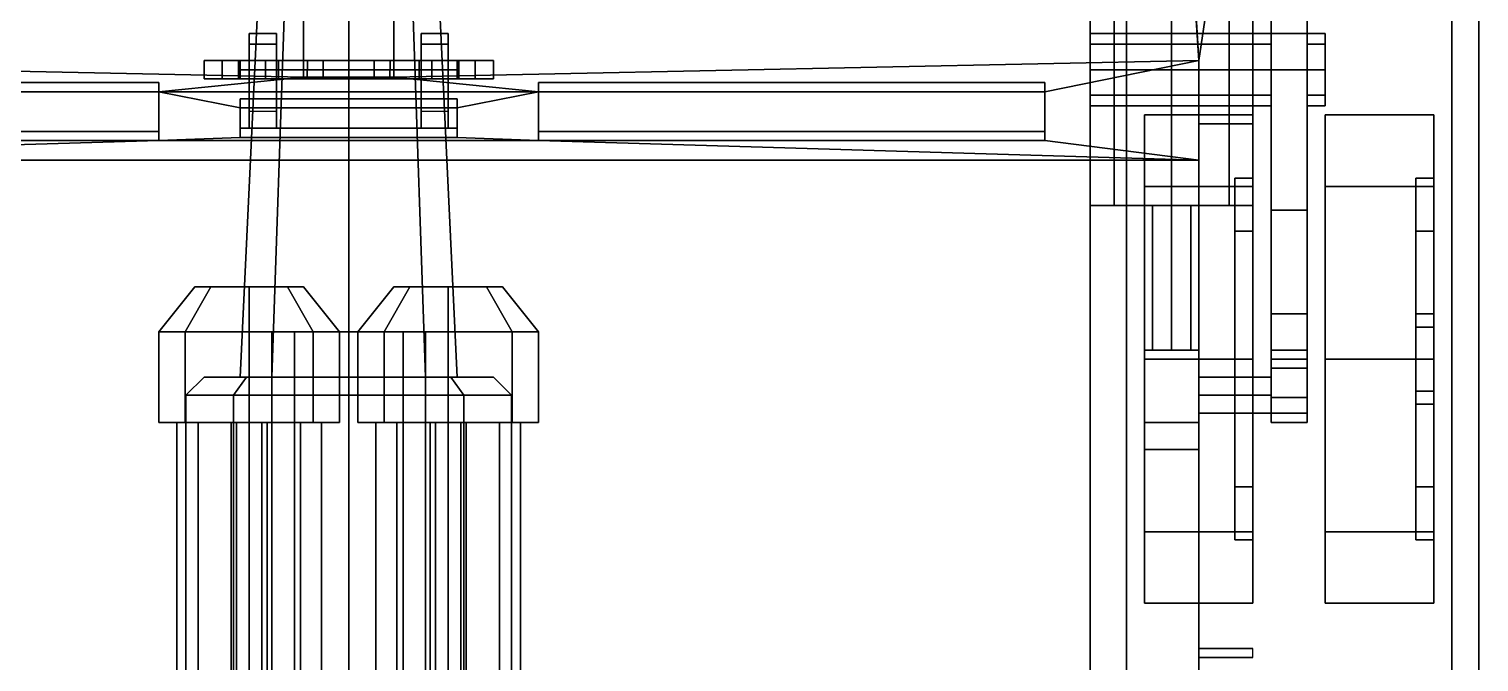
# Model space of a CAD drawing. Header units: millimetres. Extents: x -1.3 to 1.3, y -3.1 to 16.4.
# Drawn here: x -0.354 to 1.25, y 0.285 to 0.985 of the extents above; entities that cross this region are included whole.
import ezdxf

# ---------------------------------------------------------------- set-up
doc = ezdxf.new("R2010")
doc.units = ezdxf.units.MM
for name, color, linetype in [('fenders', 6, 'Continuous'), ('gun', 1, 'Continuous'), ('gun_support', 3, 'Continuous'), ('patch', 2, 'Continuous'), ('sleeve', 5, 'Continuous'), ('suspension', 5, 'Continuous'), ('tracks', 3, 'Continuous'), ('wheels', 2, 'Continuous')]:
    doc.layers.add(name, color=color, linetype=linetype)

msp = doc.modelspace()

# ---------------------------------------------------------------- linework, layer by layer
for points in [[(0.82, 3.07, 0.75), (0.82, 2.9449, 1.07), (0.82, -2.5, 0.45), (0.82, 2.59, 0.45)], [(0.94, 0.95, 1.07), (0.82, 2.9449, 1.07), (0.82, 2.771, 1.515), (0.94, 0.95, 1.63)], [(0.82, 2.9449, 1.07), (0.82, 0.22, 1.07), (0.82, -2.5, 0.45)], [(-0.05, 0.9318, 1.7311), (-0.05, 2.73, 1.62), (-0.82, 2.771, 1.515), (-0.94, 0.95, 1.63)], [(0.94, 0.95, 1.63), (0.82, 2.771, 1.515), (0.05, 2.73, 1.62), (0.05, 0.9318, 1.7311)], [(0.05, 0.9318, 1.7311), (0.05, 2.73, 1.62), (-0.05, 2.73, 1.62), (-0.05, 0.9318, 1.7311)], [(0.82, 2.59, 0.45), (0.82, -2.5, 0.45), (-0.82, -2.5, 0.45), (-0.82, 2.59, 0.45)], [(-0.08, 0.9683, 2.0783), (-0.08, 0.98, 2.05), (-0.11, 0.98, 2.05), (-0.11, 0.9683, 2.0783)], [(-0.08, 0.98, 2.05), (-0.08, 0.9683, 2.0217), (-0.11, 0.9683, 2.0217), (-0.11, 0.98, 2.05)], [(-0.11, 0.9683, 2.0783), (-0.11, 0.98, 2.05), (-0.11, 0.98, 2.05), (-0.11, 0.9683, 2.0217)], [(-0.08, 0.9683, 2.0217), (-0.08, 0.98, 2.05), (-0.08, 0.98, 2.05), (-0.08, 0.9683, 2.0783)], [(0.08, 0.9683, 2.0783), (0.08, 0.98, 2.05), (0.08, 0.98, 2.05), (0.08, 0.9683, 2.0217)], [(0.11, 0.98, 2.05), (0.11, 0.9683, 2.0217), (0.08, 0.9683, 2.0217), (0.08, 0.98, 2.05)], [(0.11, 0.9683, 2.0783), (0.11, 0.98, 2.05), (0.08, 0.98, 2.05), (0.08, 0.9683, 2.0783)], [(0.11, 0.9683, 2.0217), (0.11, 0.98, 2.05), (0.11, 0.98, 2.05), (0.11, 0.9683, 2.0783)], [(-0.08, 0.94, 2.09), (-0.08, 0.9683, 2.0783), (-0.11, 0.9683, 2.0783), (-0.11, 0.94, 2.09)], [(-0.08, 0.9683, 2.0217), (-0.08, 0.94, 2.01), (-0.11, 0.94, 2.01), (-0.11, 0.9683, 2.0217)], [(-0.11, 0.94, 2.09), (-0.11, 0.9683, 2.0783), (-0.11, 0.9683, 2.0217), (-0.11, 0.94, 2.01)], [(-0.08, 0.94, 2.01), (-0.08, 0.9683, 2.0217), (-0.08, 0.9683, 2.0783), (-0.08, 0.94, 2.09)], [(0.08, 0.94, 2.09), (0.08, 0.9683, 2.0783), (0.08, 0.9683, 2.0217), (0.08, 0.94, 2.01)], [(0.11, 0.9683, 2.0217), (0.11, 0.94, 2.01), (0.08, 0.94, 2.01), (0.08, 0.9683, 2.0217)], [(0.11, 0.94, 2.09), (0.11, 0.9683, 2.0783), (0.08, 0.9683, 2.0783), (0.08, 0.94, 2.09)], [(0.11, 0.94, 2.01), (0.11, 0.9683, 2.0217), (0.11, 0.9683, 2.0783), (0.11, 0.94, 2.09)], [(-0.94, 0.95, 1.63), (-0.77, 0.9157, 1.82), (-0.21, 0.9157, 1.82), (-0.05, 0.9318, 1.7311)], [(0.05, 0.9318, 1.7311), (0.21, 0.9157, 1.82), (0.77, 0.9157, 1.82), (0.94, 0.95, 1.63)], [(0.94, 0.95, 1.63), (0.77, 0.9157, 1.82), (0.77, 0.8616, 2.12), (0.94, 0.84, 2.24)], [(0.94, 0.22, 1.12), (0.94, 0.95, 1.63), (0.94, 0.84, 2.24), (0.94, 0.22, 2.24)], [(0.94, 0.95, 1.07), (0.94, 0.95, 1.07), (0.94, 0.95, 1.63), (0.94, 0.22, 1.07)], [(0.94, 0.22, 1.07), (0.94, 0.22, 1.07), (0.94, 0.95, 1.63), (0.94, 0.22, 1.12)], [(-0.05, 0.9318, 1.7311), (-0.21, 0.9157, 1.82), (0.21, 0.9157, 1.82), (0.05, 0.9318, 1.7311)], [(-0.08, 0.8756, 2.0981), (-0.08, 0.94, 2.09), (-0.11, 0.94, 2.09), (-0.11, 0.8756, 2.0981)], [(-0.08, 0.94, 2.01), (-0.08, 0.8936, 1.9984), (-0.11, 0.8936, 1.9984), (-0.11, 0.94, 2.01)], [(-0.11, 0.8756, 2.0981), (-0.11, 0.94, 2.09), (-0.11, 0.94, 2.01), (-0.11, 0.8936, 1.9984)], [(-0.08, 0.8936, 1.9984), (-0.08, 0.94, 2.01), (-0.08, 0.94, 2.09), (-0.08, 0.8756, 2.0981)], [(0.08, 0.8756, 2.0981), (0.08, 0.94, 2.09), (0.08, 0.94, 2.01), (0.08, 0.8936, 1.9984)], [(0.11, 0.94, 2.01), (0.11, 0.8936, 1.9984), (0.08, 0.8936, 1.9984), (0.08, 0.94, 2.01)], [(0.11, 0.8756, 2.0981), (0.11, 0.94, 2.09), (0.08, 0.94, 2.09), (0.08, 0.8756, 2.0981)], [(0.11, 0.8936, 1.9984), (0.11, 0.94, 2.01), (0.11, 0.94, 2.09), (0.11, 0.8756, 2.0981)], [(-0.21, 0.8716, 2.12), (-0.21, 0.9257, 1.82), (-0.77, 0.9257, 1.82), (-0.77, 0.8716, 2.12)], [(-0.77, 0.9157, 1.82), (-0.77, 0.9257, 1.82), (-0.21, 0.9257, 1.82), (-0.21, 0.9157, 1.82)], [(-0.21, 0.9157, 1.82), (-0.21, 0.9257, 1.82), (-0.21, 0.8716, 2.12), (-0.21, 0.8616, 2.12)], [(-0.21, 0.9157, 1.82), (-0.12, 0.8977, 1.92), (0.12, 0.8977, 1.92), (0.21, 0.9157, 1.82)], [(-0.21, 0.8616, 2.12), (-0.12, 0.8652, 2.1), (-0.12, 0.8977, 1.92), (-0.21, 0.9157, 1.82)], [(0.21, 0.9157, 1.82), (0.12, 0.8977, 1.92), (0.12, 0.8652, 2.1), (0.21, 0.8616, 2.12)], [(0.21, 0.9157, 1.82), (0.21, 0.9257, 1.82), (0.77, 0.9257, 1.82), (0.77, 0.9157, 1.82)], [(0.77, 0.8716, 2.12), (0.77, 0.9257, 1.82), (0.21, 0.9257, 1.82), (0.21, 0.8716, 2.12)], [(0.21, 0.8616, 2.12), (0.21, 0.8716, 2.12), (0.21, 0.9257, 1.82), (0.21, 0.9157, 1.82)], [(0.77, 0.9157, 1.82), (0.77, 0.9257, 1.82), (0.77, 0.8716, 2.12), (0.77, 0.8616, 2.12)], [(0.12, 0.8752, 2.1), (0.12, 0.9077, 1.92), (-0.12, 0.9077, 1.92), (-0.12, 0.8752, 2.1)], [(-0.12, 0.8977, 1.92), (-0.12, 0.9077, 1.92), (0.12, 0.9077, 1.92), (0.12, 0.8977, 1.92)], [(-0.12, 0.8652, 2.1), (-0.12, 0.8752, 2.1), (-0.12, 0.9077, 1.92), (-0.12, 0.8977, 1.92)], [(0.12, 0.8977, 1.92), (0.12, 0.9077, 1.92), (0.12, 0.8752, 2.1), (0.12, 0.8652, 2.1)], [(-0.21, 0.8616, 2.12), (-0.21, 0.8716, 2.12), (-0.77, 0.8716, 2.12), (-0.77, 0.8616, 2.12)], [(0.12, 0.8652, 2.1), (0.12, 0.8752, 2.1), (-0.12, 0.8752, 2.1), (-0.12, 0.8652, 2.1)], [(0.77, 0.8616, 2.12), (0.77, 0.8716, 2.12), (0.21, 0.8716, 2.12), (0.21, 0.8616, 2.12)], [(-0.94, 0.84, 2.24), (-0.21, 0.8616, 2.12), (-0.77, 0.8616, 2.12), (-0.94, 0.84, 2.24)], [(0.94, 0.84, 2.24), (0.21, 0.8616, 2.12), (-0.21, 0.8616, 2.12), (-0.94, 0.84, 2.24)], [(0.21, 0.8616, 2.12), (0.12, 0.8652, 2.1), (-0.12, 0.8652, 2.1), (-0.21, 0.8616, 2.12)], [(0.94, 0.84, 2.24), (0.77, 0.8616, 2.12), (0.21, 0.8616, 2.12), (0.94, 0.84, 2.24)], [(0.94, 0.22, 2.24), (0.94, 0.84, 2.24), (-0.94, 0.84, 2.24), (-0.94, 0.22, 2.24)]]:
    msp.add_3dface(points)
at = {"layer": 'fenders'}
for points in [[(0.94, 0.95, 1.07), (1.25, 3.03, 1.07), (0.82, 2.9449, 1.07)], [(1.25, 0.22, 1.07), (1.25, 3.03, 1.07), (0.94, 0.95, 1.07), (0.94, 0.22, 1.07)], [(1.25, 0.22, 1.05), (1.25, 3.03, 1.05), (1.25, 3.03, 1.07), (1.25, 0.22, 1.07)], [(1, 0.88, 1.07), (1, 0.89, 1.07), (0.94, 0.89, 1.22), (0.94, 0.88, 1.22)], [(1, 0.89, 1.07), (0.94, 0.89, 1.07), (0.94, 0.89, 1.07), (0.94, 0.89, 1.22)], [(0.94, 0.88, 1.07), (1, 0.88, 1.07), (0.94, 0.88, 1.22), (0.94, 0.88, 1.07)], [(1, 0.3, 1.07), (0.94, 0.3, 1.07), (0.94, 0.3, 1.07), (0.94, 0.3, 1.22)], [(1, 0.29, 1.07), (1, 0.3, 1.07), (0.94, 0.3, 1.22), (0.94, 0.29, 1.22)], [(0.94, 0.29, 1.07), (1, 0.29, 1.07), (0.94, 0.29, 1.22), (0.94, 0.29, 1.07)]]:
    msp.add_3dface(points, dxfattribs=at)
at = {"layer": 'gun'}
for points in [[(-0.0601, 0.65, 2.5501), (-0.085, 0.65, 2.49), (-0.085, -0.35, 2.49), (-0.0601, -0.35, 2.5501)], [(-0.085, 0.65, 2.49), (-0.0601, 0.65, 2.4299), (-0.0601, -0.35, 2.4299), (-0.085, -0.35, 2.49)], [(0, 0.65, 2.575), (-0.0601, 0.65, 2.5501), (-0.0601, -0.35, 2.5501), (0, -0.35, 2.575)], [(-0.0601, 0.65, 2.4299), (0, 0.65, 2.405), (0, -0.35, 2.405), (-0.0601, -0.35, 2.4299)], [(0.0601, 0.65, 2.5501), (0, 0.65, 2.575), (0, -0.35, 2.575), (0.0601, -0.35, 2.5501)], [(0, 0.65, 2.405), (0.0601, 0.65, 2.4299), (0.0601, -0.35, 2.4299), (0, -0.35, 2.405)], [(0.085, 0.65, 2.49), (0.0601, 0.65, 2.5501), (0.0601, -0.35, 2.5501), (0.085, -0.35, 2.49)], [(0.0601, 0.65, 2.4299), (0.085, 0.65, 2.49), (0.085, -0.35, 2.49), (0.0601, -0.35, 2.4299)], [(-0.1241, 0.55, 2.7041), (-0.13, 0.55, 2.69), (-0.13, -0.35, 2.69), (-0.1241, -0.35, 2.7041)], [(-0.13, 0.55, 2.69), (-0.1241, 0.55, 2.6759), (-0.1241, -0.35, 2.6759), (-0.13, -0.35, 2.69)], [(-0.11, 0.55, 2.71), (-0.1241, 0.55, 2.7041), (-0.1241, -0.35, 2.7041), (-0.11, -0.35, 2.71)], [(-0.1241, 0.55, 2.6759), (-0.11, 0.55, 2.67), (-0.11, -0.35, 2.67), (-0.1241, -0.35, 2.6759)], [(-0.0959, 0.55, 2.7041), (-0.11, 0.55, 2.71), (-0.11, -0.35, 2.71), (-0.0959, -0.35, 2.7041)], [(-0.11, 0.55, 2.67), (-0.0959, 0.55, 2.6759), (-0.0959, -0.35, 2.6759), (-0.11, -0.35, 2.67)], [(-0.09, 0.55, 2.69), (-0.0959, 0.55, 2.7041), (-0.0959, -0.35, 2.7041), (-0.09, -0.35, 2.69)], [(-0.0959, 0.55, 2.6759), (-0.09, 0.55, 2.69), (-0.09, -0.35, 2.69), (-0.0959, -0.35, 2.6759)], [(0.0959, 0.55, 2.7041), (0.09, 0.55, 2.69), (0.09, -0.35, 2.69), (0.0959, -0.35, 2.7041)], [(0.09, 0.55, 2.69), (0.0959, 0.55, 2.6759), (0.0959, -0.35, 2.6759), (0.09, -0.35, 2.69)], [(0.11, 0.55, 2.71), (0.0959, 0.55, 2.7041), (0.0959, -0.35, 2.7041), (0.11, -0.35, 2.71)], [(0.0959, 0.55, 2.6759), (0.11, 0.55, 2.67), (0.11, -0.35, 2.67), (0.0959, -0.35, 2.6759)], [(0.1241, 0.55, 2.7041), (0.11, 0.55, 2.71), (0.11, -0.35, 2.71), (0.1241, -0.35, 2.7041)], [(0.11, 0.55, 2.67), (0.1241, 0.55, 2.6759), (0.1241, -0.35, 2.6759), (0.11, -0.35, 2.67)], [(0.13, 0.55, 2.69), (0.1241, 0.55, 2.7041), (0.1241, -0.35, 2.7041), (0.13, -0.35, 2.69)], [(0.1241, 0.55, 2.6759), (0.13, 0.55, 2.69), (0.13, -0.35, 2.69), (0.1241, -0.35, 2.6759)]]:
    msp.add_3dface(points, dxfattribs=at)
at = {"layer": 'gun_support'}
for points in [[(-0.1217, 0.95, 2.51), (-0.16, 0.95, 2.51), (-0.16, 0.93, 2.51), (-0.1217, 0.93, 2.51)], [(-0.16, 0.95, 2.51), (-0.16, 0.95, 2.47), (-0.16, 0.93, 2.47), (-0.16, 0.93, 2.51)], [(-0.16, 0.95, 2.47), (-0.1217, 0.95, 2.47), (-0.1217, 0.93, 2.47), (-0.16, 0.93, 2.47)], [(-0.1217, 0.95, 2.51), (-0.1217, 0.95, 2.47), (-0.16, 0.95, 2.47), (-0.16, 0.95, 2.51)], [(-0.14, 0.95, 2.13), (-0.14, 0.95, 2.03), (-0.14, 0.93, 2.03), (-0.14, 0.93, 2.13)], [(-0.14, 0.95, 2.03), (-0.14, 0.95, 2.13), (-0.12, 0.95, 2.13), (-0.12, 0.95, 2.03)], [(-0.14, 0.95, 2.13), (-0.0456, 0.95, 2.3789), (-0.0283, 0.95, 2.3717), (-0.12, 0.95, 2.13)], [(-0.0456, 0.95, 2.3789), (-0.14, 0.95, 2.13), (-0.14, 0.93, 2.13), (-0.046, 0.93, 2.379)], [(-0.14, 0.95, 2.03), (-0.12, 0.95, 2.03), (-0.12, 0.93, 2.03), (-0.14, 0.93, 2.03)], [(-0.0919, 0.95, 2.5819), (-0.1217, 0.95, 2.51), (-0.1217, 0.93, 2.51), (-0.0919, 0.93, 2.5819)], [(-0.1217, 0.95, 2.47), (-0.0919, 0.95, 2.3981), (-0.0919, 0.93, 2.3981), (-0.1217, 0.93, 2.47)], [(-0.11, 0.95, 2.49), (-0.11, 0.95, 2.49), (-0.1217, 0.95, 2.47), (-0.1217, 0.95, 2.51)], [(-0.11, 0.95, 2.49), (-0.0778, 0.95, 2.4122), (-0.0919, 0.95, 2.3981), (-0.1217, 0.95, 2.47)], [(-0.0778, 0.95, 2.5678), (-0.11, 0.95, 2.49), (-0.1217, 0.95, 2.51), (-0.0919, 0.95, 2.5819)], [(-0.12, 0.95, 2.13), (-0.0283, 0.95, 2.3717), (-0.0283, 0.93, 2.3717), (-0.12, 0.93, 2.13)], [(-0.12, 0.95, 2.03), (-0.12, 0.95, 2.13), (-0.12, 0.93, 2.13), (-0.12, 0.93, 2.03)], [(-0.11, 0.94, 2.06), (-0.11, 0.95, 2.05), (-0.12, 0.95, 2.05), (-0.12, 0.94, 2.06)], [(-0.11, 0.95, 2.05), (-0.11, 0.94, 2.04), (-0.12, 0.94, 2.04), (-0.12, 0.95, 2.05)], [(-0.11, 0.95, 2.49), (-0.0778, 0.95, 2.5678), (-0.0778, 0.93, 2.5678), (-0.11, 0.93, 2.49)], [(-0.0778, 0.95, 2.4122), (-0.11, 0.95, 2.49), (-0.11, 0.93, 2.49), (-0.0778, 0.93, 2.4122)], [(0, 0.95, 2.62), (-0.0919, 0.95, 2.5819), (-0.0919, 0.93, 2.5819), (0, 0.93, 2.62)], [(0, 0.95, 2.6), (-0.0778, 0.95, 2.5678), (-0.0919, 0.95, 2.5819), (0, 0.95, 2.62)], [(0, 0.95, 2.36), (-0.0919, 0.95, 2.3981), (-0.0778, 0.95, 2.4122), (0, 0.95, 2.38)], [(-0.0919, 0.95, 2.3981), (-0.0456, 0.95, 2.3789), (-0.046, 0.93, 2.379), (-0.0919, 0.93, 2.3981)], [(0.08, 0.94, 2.06), (0.08, 0.95, 2.05), (-0.08, 0.95, 2.05), (-0.08, 0.94, 2.06)], [(0.08, 0.95, 2.05), (0.08, 0.94, 2.04), (-0.08, 0.94, 2.04), (-0.08, 0.95, 2.05)], [(-0.0778, 0.95, 2.5678), (0, 0.95, 2.6), (0, 0.93, 2.6), (-0.0778, 0.93, 2.5678)], [(0, 0.95, 2.38), (-0.0778, 0.95, 2.4122), (-0.0778, 0.93, 2.4122), (0, 0.93, 2.38)], [(-0.0283, 0.95, 2.3717), (0, 0.95, 2.36), (0, 0.93, 2.36), (-0.0283, 0.93, 2.3717)], [(0, 0.95, 2.36), (0, 0.95, 2.38), (0.0778, 0.95, 2.4122), (0.0919, 0.95, 2.3981)], [(0, 0.95, 2.62), (0.0919, 0.95, 2.5819), (0.0778, 0.95, 2.5678), (0, 0.95, 2.6)], [(0.0283, 0.93, 2.3717), (0, 0.93, 2.36), (0, 0.95, 2.36), (0.0283, 0.95, 2.3717)], [(0, 0.93, 2.38), (0.0778, 0.93, 2.4122), (0.0778, 0.95, 2.4122), (0, 0.95, 2.38)], [(0.0778, 0.93, 2.5678), (0, 0.93, 2.6), (0, 0.95, 2.6), (0.0778, 0.95, 2.5678)], [(0, 0.93, 2.62), (0.0919, 0.93, 2.5819), (0.0919, 0.95, 2.5819), (0, 0.95, 2.62)], [(0.046, 0.95, 2.379), (0.14, 0.95, 2.13), (0.12, 0.95, 2.13), (0.0283, 0.95, 2.3717)], [(0.12, 0.93, 2.13), (0.0283, 0.93, 2.3717), (0.0283, 0.95, 2.3717), (0.12, 0.95, 2.13)], [(0.0456, 0.93, 2.3789), (0.14, 0.93, 2.13), (0.14, 0.95, 2.13), (0.046, 0.95, 2.379)], [(0.0919, 0.93, 2.3981), (0.0456, 0.93, 2.3789), (0.046, 0.95, 2.379), (0.0919, 0.95, 2.3981)], [(0.1217, 0.95, 2.47), (0.0919, 0.95, 2.3981), (0.0778, 0.95, 2.4122), (0.11, 0.95, 2.49)], [(0.0919, 0.95, 2.5819), (0.1217, 0.95, 2.51), (0.11, 0.95, 2.49), (0.0778, 0.95, 2.5678)], [(0.0778, 0.93, 2.4122), (0.11, 0.93, 2.49), (0.11, 0.95, 2.49), (0.0778, 0.95, 2.4122)], [(0.11, 0.93, 2.49), (0.0778, 0.93, 2.5678), (0.0778, 0.95, 2.5678), (0.11, 0.95, 2.49)], [(0.0919, 0.93, 2.5819), (0.1217, 0.93, 2.51), (0.1217, 0.95, 2.51), (0.0919, 0.95, 2.5819)], [(0.1217, 0.93, 2.47), (0.0919, 0.93, 2.3981), (0.0919, 0.95, 2.3981), (0.1217, 0.95, 2.47)], [(0.1217, 0.95, 2.51), (0.1217, 0.95, 2.47), (0.11, 0.95, 2.49)], [(0.12, 0.94, 2.06), (0.12, 0.95, 2.05), (0.11, 0.95, 2.05), (0.11, 0.94, 2.06)], [(0.12, 0.95, 2.05), (0.12, 0.94, 2.04), (0.11, 0.94, 2.04), (0.11, 0.95, 2.05)], [(0.14, 0.93, 2.03), (0.12, 0.93, 2.03), (0.12, 0.95, 2.03), (0.14, 0.95, 2.03)], [(0.14, 0.95, 2.13), (0.14, 0.95, 2.03), (0.12, 0.95, 2.03), (0.12, 0.95, 2.13)], [(0.12, 0.93, 2.03), (0.12, 0.93, 2.13), (0.12, 0.95, 2.13), (0.12, 0.95, 2.03)], [(0.16, 0.95, 2.51), (0.16, 0.95, 2.47), (0.1217, 0.95, 2.47), (0.1217, 0.95, 2.51)], [(0.16, 0.93, 2.47), (0.1217, 0.93, 2.47), (0.1217, 0.95, 2.47), (0.16, 0.95, 2.47)], [(0.1217, 0.93, 2.51), (0.16, 0.93, 2.51), (0.16, 0.95, 2.51), (0.1217, 0.95, 2.51)], [(0.14, 0.93, 2.13), (0.14, 0.93, 2.03), (0.14, 0.95, 2.03), (0.14, 0.95, 2.13)], [(0.16, 0.93, 2.51), (0.16, 0.93, 2.47), (0.16, 0.95, 2.47), (0.16, 0.95, 2.51)], [(-0.11, 0.93, 2.05), (-0.11, 0.94, 2.06), (-0.12, 0.94, 2.06), (-0.12, 0.93, 2.05)], [(-0.11, 0.94, 2.04), (-0.11, 0.93, 2.05), (-0.12, 0.93, 2.05), (-0.12, 0.94, 2.04)], [(0.08, 0.93, 2.05), (0.08, 0.94, 2.06), (-0.08, 0.94, 2.06), (-0.08, 0.93, 2.05)], [(0.08, 0.94, 2.04), (0.08, 0.93, 2.05), (-0.08, 0.93, 2.05), (-0.08, 0.94, 2.04)], [(0.12, 0.93, 2.05), (0.12, 0.94, 2.06), (0.11, 0.94, 2.06), (0.11, 0.93, 2.05)], [(0.12, 0.94, 2.04), (0.12, 0.93, 2.05), (0.11, 0.93, 2.05), (0.11, 0.94, 2.04)], [(-0.16, 0.93, 2.51), (-0.16, 0.93, 2.47), (-0.1217, 0.93, 2.47), (-0.1217, 0.93, 2.51)], [(-0.046, 0.93, 2.379), (-0.14, 0.93, 2.13), (-0.12, 0.93, 2.13), (-0.0283, 0.93, 2.3717)], [(-0.14, 0.93, 2.13), (-0.14, 0.93, 2.03), (-0.12, 0.93, 2.03), (-0.12, 0.93, 2.13)], [(-0.1217, 0.93, 2.51), (-0.1217, 0.93, 2.47), (-0.11, 0.93, 2.49)], [(-0.0919, 0.93, 2.5819), (-0.1217, 0.93, 2.51), (-0.11, 0.93, 2.49), (-0.0778, 0.93, 2.5678)], [(-0.1217, 0.93, 2.47), (-0.0919, 0.93, 2.3981), (-0.0778, 0.93, 2.4122), (-0.11, 0.93, 2.49)], [(0, 0.93, 2.62), (-0.0919, 0.93, 2.5819), (-0.0778, 0.93, 2.5678), (0, 0.93, 2.6)], [(0, 0.93, 2.36), (0, 0.93, 2.38), (-0.0778, 0.93, 2.4122), (-0.0919, 0.93, 2.3981)], [(0, 0.93, 2.36), (0.0919, 0.93, 2.3981), (0.0778, 0.93, 2.4122), (0, 0.93, 2.38)], [(0, 0.93, 2.6), (0.0778, 0.93, 2.5678), (0.0919, 0.93, 2.5819), (0, 0.93, 2.62)], [(0.14, 0.93, 2.13), (0.0456, 0.93, 2.3789), (0.0283, 0.93, 2.3717), (0.12, 0.93, 2.13)], [(0.0778, 0.93, 2.5678), (0.11, 0.93, 2.49), (0.1217, 0.93, 2.51), (0.0919, 0.93, 2.5819)], [(0.11, 0.93, 2.49), (0.0778, 0.93, 2.4122), (0.0919, 0.93, 2.3981), (0.1217, 0.93, 2.47)], [(0.11, 0.93, 2.49), (0.11, 0.93, 2.49), (0.1217, 0.93, 2.47), (0.1217, 0.93, 2.51)], [(0.14, 0.93, 2.03), (0.14, 0.93, 2.13), (0.12, 0.93, 2.13), (0.12, 0.93, 2.03)], [(0.1217, 0.93, 2.51), (0.1217, 0.93, 2.47), (0.16, 0.93, 2.47), (0.16, 0.93, 2.51)]]:
    msp.add_3dface(points, dxfattribs=at)
at = {"layer": 'patch'}
for points in [[(-0.1807, 0.55, 2.7607), (-0.21, 0.55, 2.69), (-0.19, 0.55, 2.69), (-0.1666, 0.55, 2.7466)], [(-0.21, 0.55, 2.69), (-0.1807, 0.55, 2.6193), (-0.1666, 0.55, 2.6334), (-0.19, 0.55, 2.69)], [(-0.11, 0.55, 2.79), (-0.1807, 0.55, 2.7607), (-0.1666, 0.55, 2.7466), (-0.11, 0.55, 2.77)], [(-0.1807, 0.55, 2.6193), (-0.11, 0.55, 2.59), (-0.11, 0.55, 2.61), (-0.1666, 0.55, 2.6334)], [(-0.0393, 0.55, 2.7607), (-0.11, 0.55, 2.79), (-0.11, 0.55, 2.77), (-0.0534, 0.55, 2.7466)], [(-0.11, 0.55, 2.59), (-0.0393, 0.55, 2.6193), (-0.0534, 0.55, 2.6334), (-0.11, 0.55, 2.61)], [(-0.0393, 0.55, 2.6193), (-0.01, 0.55, 2.69), (-0.03, 0.55, 2.69), (-0.0534, 0.55, 2.6334)], [(-0.01, 0.55, 2.69), (-0.0393, 0.55, 2.7607), (-0.0534, 0.55, 2.7466), (-0.03, 0.55, 2.69)], [(0.01, 0.55, 2.69), (0.0393, 0.55, 2.6193), (0.0534, 0.55, 2.6334), (0.03, 0.55, 2.69)], [(0.0393, 0.55, 2.7607), (0.01, 0.55, 2.69), (0.03, 0.55, 2.69), (0.0534, 0.55, 2.7466)], [(0.11, 0.55, 2.79), (0.0393, 0.55, 2.7607), (0.0534, 0.55, 2.7466), (0.11, 0.55, 2.77)], [(0.0393, 0.55, 2.6193), (0.11, 0.55, 2.59), (0.11, 0.55, 2.61), (0.0534, 0.55, 2.6334)], [(0.1807, 0.55, 2.7607), (0.11, 0.55, 2.79), (0.11, 0.55, 2.77), (0.1666, 0.55, 2.7466)], [(0.11, 0.55, 2.59), (0.1807, 0.55, 2.6193), (0.1666, 0.55, 2.6334), (0.11, 0.55, 2.61)], [(0.21, 0.55, 2.69), (0.1807, 0.55, 2.7607), (0.1666, 0.55, 2.7466), (0.19, 0.55, 2.69)], [(0.1807, 0.55, 2.6193), (0.21, 0.55, 2.69), (0.19, 0.55, 2.69), (0.1666, 0.55, 2.6334)]]:
    msp.add_3dface(points, dxfattribs=at)
at = {"layer": 'sleeve'}
for points in [[(-0.0707, 1.02, 2.5607), (-0.1, 1.02, 2.49), (-0.12, 0.6, 2.49), (-0.0849, 0.6, 2.5749)], [(-0.1, 1.02, 2.49), (-0.0707, 1.02, 2.4193), (-0.0849, 0.6, 2.4051), (-0.12, 0.6, 2.49)], [(0, 1.02, 2.59), (-0.0707, 1.02, 2.5607), (-0.0849, 0.6, 2.5749), (0, 0.6, 2.61)], [(-0.0707, 1.02, 2.4193), (0, 1.02, 2.39), (0, 0.6, 2.37), (-0.0849, 0.6, 2.4051)], [(0.0707, 1.02, 2.5607), (0, 1.02, 2.59), (0, 0.6, 2.61), (0.0849, 0.6, 2.5749)], [(0, 1.02, 2.39), (0.0707, 1.02, 2.4193), (0.0849, 0.6, 2.4051), (0, 0.6, 2.37)], [(0.1, 1.02, 2.49), (0.0707, 1.02, 2.5607), (0.0849, 0.6, 2.5749), (0.12, 0.6, 2.49)], [(0.0707, 1.02, 2.4193), (0.1, 1.02, 2.49), (0.12, 0.6, 2.49), (0.0849, 0.6, 2.4051)], [(-0.1807, 0.65, 2.6193), (-0.21, 0.65, 2.69), (-0.17, 0.7, 2.69), (-0.1524, 0.7, 2.6476)], [(-0.21, 0.65, 2.69), (-0.1807, 0.65, 2.7607), (-0.1524, 0.7, 2.7324), (-0.17, 0.7, 2.69)], [(-0.11, 0.65, 2.59), (-0.1807, 0.65, 2.6193), (-0.1524, 0.7, 2.6476), (-0.11, 0.7, 2.63)], [(-0.1807, 0.65, 2.7607), (-0.11, 0.65, 2.79), (-0.11, 0.7, 2.75), (-0.1524, 0.7, 2.7324)], [(-0.17, 0.7, 2.69), (-0.0676, 0.7, 2.6476), (-0.11, 0.7, 2.63), (-0.1524, 0.7, 2.6476)], [(-0.1524, 0.7, 2.7324), (-0.05, 0.7, 2.69), (-0.0676, 0.7, 2.6476), (-0.17, 0.7, 2.69)], [(-0.11, 0.7, 2.75), (-0.0676, 0.7, 2.7324), (-0.05, 0.7, 2.69), (-0.1524, 0.7, 2.7324)], [(-0.0393, 0.65, 2.6193), (-0.11, 0.65, 2.59), (-0.11, 0.7, 2.63), (-0.0676, 0.7, 2.6476)], [(-0.11, 0.65, 2.79), (-0.0393, 0.65, 2.7607), (-0.0676, 0.7, 2.7324), (-0.11, 0.7, 2.75)], [(-0.01, 0.65, 2.69), (-0.0393, 0.65, 2.6193), (-0.0676, 0.7, 2.6476), (-0.05, 0.7, 2.69)], [(-0.0393, 0.65, 2.7607), (-0.01, 0.65, 2.69), (-0.05, 0.7, 2.69), (-0.0676, 0.7, 2.7324)], [(0.0393, 0.65, 2.6193), (0.01, 0.65, 2.69), (0.05, 0.7, 2.69), (0.0676, 0.7, 2.6476)], [(0.01, 0.65, 2.69), (0.0393, 0.65, 2.7607), (0.0676, 0.7, 2.7324), (0.05, 0.7, 2.69)], [(0.11, 0.65, 2.59), (0.0393, 0.65, 2.6193), (0.0676, 0.7, 2.6476), (0.11, 0.7, 2.63)], [(0.0393, 0.65, 2.7607), (0.11, 0.65, 2.79), (0.11, 0.7, 2.75), (0.0676, 0.7, 2.7324)], [(0.0676, 0.7, 2.7324), (0.17, 0.7, 2.69), (0.1524, 0.7, 2.6476), (0.05, 0.7, 2.69)], [(0.05, 0.7, 2.69), (0.1524, 0.7, 2.6476), (0.11, 0.7, 2.63), (0.0676, 0.7, 2.6476)], [(0.11, 0.7, 2.75), (0.1524, 0.7, 2.7324), (0.17, 0.7, 2.69), (0.0676, 0.7, 2.7324)], [(0.1807, 0.65, 2.6193), (0.11, 0.65, 2.59), (0.11, 0.7, 2.63), (0.1524, 0.7, 2.6476)], [(0.11, 0.65, 2.79), (0.1807, 0.65, 2.7607), (0.1524, 0.7, 2.7324), (0.11, 0.7, 2.75)], [(0.21, 0.65, 2.69), (0.1807, 0.65, 2.6193), (0.1524, 0.7, 2.6476), (0.17, 0.7, 2.69)], [(0.1807, 0.65, 2.7607), (0.21, 0.65, 2.69), (0.17, 0.7, 2.69), (0.1524, 0.7, 2.7324)], [(-0.21, 0.65, 2.69), (-0.1807, 0.65, 2.6193), (-0.1807, 0.55, 2.6193), (-0.21, 0.55, 2.69)], [(-0.1807, 0.65, 2.7607), (-0.21, 0.65, 2.69), (-0.21, 0.55, 2.69), (-0.1807, 0.55, 2.7607)], [(-0.1807, 0.65, 2.6193), (-0.11, 0.65, 2.59), (-0.11, 0.55, 2.59), (-0.1807, 0.55, 2.6193)], [(-0.11, 0.65, 2.79), (-0.1807, 0.65, 2.7607), (-0.1807, 0.55, 2.7607), (-0.11, 0.55, 2.79)], [(-0.11, 0.65, 2.59), (-0.0393, 0.65, 2.6193), (-0.0393, 0.55, 2.6193), (-0.11, 0.55, 2.59)], [(-0.0393, 0.65, 2.7607), (-0.11, 0.65, 2.79), (-0.11, 0.55, 2.79), (-0.0393, 0.55, 2.7607)], [(-0.0393, 0.65, 2.6193), (-0.01, 0.65, 2.69), (-0.01, 0.55, 2.69), (-0.0393, 0.55, 2.6193)], [(-0.01, 0.65, 2.69), (-0.0393, 0.65, 2.7607), (-0.0393, 0.55, 2.7607), (-0.01, 0.55, 2.69)], [(0.0393, 0.65, 2.7607), (0.01, 0.65, 2.69), (0.01, 0.55, 2.69), (0.0393, 0.55, 2.7607)], [(0.01, 0.65, 2.69), (0.0393, 0.65, 2.6193), (0.0393, 0.55, 2.6193), (0.01, 0.55, 2.69)], [(0.11, 0.65, 2.79), (0.0393, 0.65, 2.7607), (0.0393, 0.55, 2.7607), (0.11, 0.55, 2.79)], [(0.0393, 0.65, 2.6193), (0.11, 0.65, 2.59), (0.11, 0.55, 2.59), (0.0393, 0.55, 2.6193)], [(0.1807, 0.65, 2.7607), (0.11, 0.65, 2.79), (0.11, 0.55, 2.79), (0.1807, 0.55, 2.7607)], [(0.11, 0.65, 2.59), (0.1807, 0.65, 2.6193), (0.1807, 0.55, 2.6193), (0.11, 0.55, 2.59)], [(0.21, 0.65, 2.69), (0.1807, 0.65, 2.7607), (0.1807, 0.55, 2.7607), (0.21, 0.55, 2.69)], [(0.1807, 0.65, 2.6193), (0.21, 0.65, 2.69), (0.21, 0.55, 2.69), (0.1807, 0.55, 2.6193)], [(-0.1131, 0.6, 2.6031), (-0.16, 0.6, 2.49), (-0.18, 0.58, 2.49), (-0.1273, 0.58, 2.6173)], [(-0.16, 0.6, 2.49), (-0.1131, 0.6, 2.3769), (-0.1273, 0.58, 2.3627), (-0.18, 0.58, 2.49)], [(-0.0849, 0.6, 2.5749), (-0.12, 0.6, 2.49), (-0.16, 0.6, 2.49), (-0.1131, 0.6, 2.6031)], [(-0.12, 0.6, 2.49), (-0.0849, 0.6, 2.4051), (-0.1131, 0.6, 2.3769), (-0.16, 0.6, 2.49)], [(0, 0.6, 2.65), (-0.1131, 0.6, 2.6031), (-0.1273, 0.58, 2.6173), (0, 0.58, 2.67)], [(-0.1131, 0.6, 2.3769), (0, 0.6, 2.33), (0, 0.58, 2.31), (-0.1273, 0.58, 2.3627)], [(0, 0.6, 2.61), (-0.0849, 0.6, 2.5749), (-0.1131, 0.6, 2.6031), (0, 0.6, 2.65)], [(-0.0849, 0.6, 2.4051), (0, 0.6, 2.37), (0, 0.6, 2.33), (-0.1131, 0.6, 2.3769)], [(0.1131, 0.6, 2.6031), (0, 0.6, 2.65), (0, 0.58, 2.67), (0.1273, 0.58, 2.6173)], [(0, 0.6, 2.33), (0.1131, 0.6, 2.3769), (0.1273, 0.58, 2.3627), (0, 0.58, 2.31)], [(0, 0.6, 2.37), (0.0849, 0.6, 2.4051), (0.1131, 0.6, 2.3769), (0, 0.6, 2.33)], [(0.0849, 0.6, 2.5749), (0, 0.6, 2.61), (0, 0.6, 2.65), (0.1131, 0.6, 2.6031)], [(0.0849, 0.6, 2.4051), (0.12, 0.6, 2.49), (0.16, 0.6, 2.49), (0.1131, 0.6, 2.3769)], [(0.12, 0.6, 2.49), (0.0849, 0.6, 2.5749), (0.1131, 0.6, 2.6031), (0.16, 0.6, 2.49)], [(0.16, 0.6, 2.49), (0.1131, 0.6, 2.6031), (0.1273, 0.58, 2.6173), (0.18, 0.58, 2.49)], [(0.1131, 0.6, 2.3769), (0.16, 0.6, 2.49), (0.18, 0.58, 2.49), (0.1273, 0.58, 2.3627)], [(-0.1273, 0.58, 2.6173), (-0.18, 0.58, 2.49), (-0.18, -0.35, 2.49), (-0.1273, -0.35, 2.6173)], [(-0.18, 0.58, 2.49), (-0.1273, 0.58, 2.3627), (-0.1273, -0.35, 2.3627), (-0.18, -0.35, 2.49)], [(0, 0.58, 2.67), (-0.1273, 0.58, 2.6173), (-0.1273, -0.35, 2.6173), (0, -0.35, 2.67)], [(-0.1273, 0.58, 2.3627), (0, 0.58, 2.31), (0, -0.35, 2.31), (-0.1273, -0.35, 2.3627)], [(0.1273, 0.58, 2.6173), (0, 0.58, 2.67), (0, -0.35, 2.67), (0.1273, -0.35, 2.6173)], [(0, 0.58, 2.31), (0.1273, 0.58, 2.3627), (0.1273, -0.35, 2.3627), (0, -0.35, 2.31)], [(0.18, 0.58, 2.49), (0.1273, 0.58, 2.6173), (0.1273, -0.35, 2.6173), (0.18, -0.35, 2.49)], [(0.1273, 0.58, 2.3627), (0.18, 0.58, 2.49), (0.18, -0.35, 2.49), (0.1273, -0.35, 2.3627)], [(-0.1666, 0.55, 2.7466), (-0.19, 0.55, 2.69), (-0.19, -0.3, 2.69), (-0.1666, -0.3, 2.7466)], [(-0.19, 0.55, 2.69), (-0.1666, 0.55, 2.6334), (-0.1666, -0.3, 2.6334), (-0.19, -0.3, 2.69)], [(-0.1666, 0.55, 2.6334), (-0.11, 0.55, 2.61), (-0.11, -0.3, 2.61), (-0.1666, -0.3, 2.6334)], [(-0.11, 0.55, 2.77), (-0.1666, 0.55, 2.7466), (-0.1666, -0.3, 2.7466), (-0.11, -0.3, 2.77)], [(-0.11, 0.55, 2.61), (-0.0534, 0.55, 2.6334), (-0.0534, -0.3, 2.6334), (-0.11, -0.3, 2.61)], [(-0.0534, 0.55, 2.7466), (-0.11, 0.55, 2.77), (-0.11, -0.3, 2.77), (-0.0534, -0.3, 2.7466)], [(-0.03, 0.55, 2.69), (-0.0534, 0.55, 2.7466), (-0.0534, -0.3, 2.7466), (-0.03, -0.3, 2.69)], [(-0.0534, 0.55, 2.6334), (-0.03, 0.55, 2.69), (-0.03, -0.3, 2.69), (-0.0534, -0.3, 2.6334)], [(0.0534, 0.55, 2.7466), (0.03, 0.55, 2.69), (0.03, -0.3, 2.69), (0.0534, -0.3, 2.7466)], [(0.03, 0.55, 2.69), (0.0534, 0.55, 2.6334), (0.0534, -0.3, 2.6334), (0.03, -0.3, 2.69)], [(0.11, 0.55, 2.77), (0.0534, 0.55, 2.7466), (0.0534, -0.3, 2.7466), (0.11, -0.3, 2.77)], [(0.0534, 0.55, 2.6334), (0.11, 0.55, 2.61), (0.11, -0.3, 2.61), (0.0534, -0.3, 2.6334)], [(0.1666, 0.55, 2.7466), (0.11, 0.55, 2.77), (0.11, -0.3, 2.77), (0.1666, -0.3, 2.7466)], [(0.11, 0.55, 2.61), (0.1666, 0.55, 2.6334), (0.1666, -0.3, 2.6334), (0.11, -0.3, 2.61)], [(0.19, 0.55, 2.69), (0.1666, 0.55, 2.7466), (0.1666, -0.3, 2.7466), (0.19, -0.3, 2.69)], [(0.1666, 0.55, 2.6334), (0.19, 0.55, 2.69), (0.19, -0.3, 2.69), (0.1666, -0.3, 2.6334)]]:
    msp.add_3dface(points, dxfattribs=at)
at = {"layer": 'suspension'}
for points in [[(0.82, 1.9, 0.74), (0.8464, 1.9, 0.6764), (0.8464, 0.79, 0.6764), (0.82, 0.79, 0.74)], [(0.8464, 1.9, 0.8036), (0.82, 1.9, 0.74), (0.82, 0.79, 0.74), (0.8464, 0.79, 0.8036)], [(0.8464, 1.9, 0.6764), (0.91, 1.9, 0.65), (0.91, 0.79, 0.65), (0.8464, 0.79, 0.6764)], [(0.91, 1.9, 0.83), (0.8464, 1.9, 0.8036), (0.8464, 0.79, 0.8036), (0.91, 0.79, 0.83)], [(0.91, 1.9, 0.65), (0.9736, 1.9, 0.6764), (0.9736, 0.79, 0.6764), (0.91, 0.79, 0.65)], [(0.9736, 1.9, 0.8036), (0.91, 1.9, 0.83), (0.91, 0.79, 0.83), (0.9736, 0.79, 0.8036)], [(0.9736, 1.9, 0.6764), (1, 1.9, 0.74), (1, 0.79, 0.74), (0.9736, 0.79, 0.6764)], [(1, 1.9, 0.74), (0.9736, 1.9, 0.8036), (0.9736, 0.79, 0.8036), (1, 0.79, 0.74)], [(1.02, 0.98, 0.54), (1.02, 1.26, 0.37), (1.02, 1.21, 0.25), (1.02, 0.94, 0.39)], [(1.06, 0.98, 0.54), (1.06, 1.26, 0.37), (1.02, 1.26, 0.37), (1.02, 0.98, 0.54)], [(1.06, 0.94, 0.39), (1.06, 1.21, 0.25), (1.06, 1.26, 0.37), (1.06, 0.98, 0.54)], [(1.06, 1.21, 0.25), (1.06, 0.94, 0.39), (1.02, 0.94, 0.39), (1.02, 1.21, 0.25)], [(1.02, 0.98, 0.45), (1.02, 0.9683, 0.4217), (0.82, 0.9683, 0.4217), (0.82, 0.98, 0.45)], [(1.02, 0.9683, 0.4783), (1.02, 0.98, 0.45), (0.82, 0.98, 0.45), (0.82, 0.9683, 0.4783)], [(1.02, 0.7847, 0.47), (1.02, 0.55, 0.47), (1.02, 0.63, 0.54), (1.02, 0.98, 0.54)], [(1.02, 0.94, 0.39), (1.02, 0.94, 0.39), (1.02, 0.7847, 0.47), (1.02, 0.98, 0.54)], [(1.06, 0.63, 0.54), (1.06, 0.98, 0.54), (1.02, 0.98, 0.54), (1.02, 0.63, 0.54)], [(1.06, 0.98, 0.54), (1.06, 0.63, 0.54), (1.06, 0.55, 0.47), (1.06, 0.7847, 0.47)], [(1.06, 0.98, 0.54), (1.06, 0.7847, 0.47), (1.06, 0.94, 0.39)], [(1.06, 0.9683, 0.4217), (1.06, 0.98, 0.45), (1.08, 0.98, 0.45), (1.08, 0.9683, 0.4217)], [(1.06, 0.98, 0.45), (1.06, 0.9683, 0.4783), (1.08, 0.9683, 0.4783), (1.08, 0.98, 0.45)], [(1.08, 0.98, 0.45), (1.08, 0.9117, 0.4217), (1.08, 0.94, 0.41), (1.08, 0.9683, 0.4217)], [(1.08, 0.9683, 0.4783), (1.08, 0.9, 0.45), (1.08, 0.9117, 0.4217), (1.08, 0.98, 0.45)], [(1.02, 0.9683, 0.4217), (1.02, 0.94, 0.41), (0.82, 0.94, 0.41), (0.82, 0.9683, 0.4217)], [(1.02, 0.94, 0.49), (1.02, 0.9683, 0.4783), (0.82, 0.9683, 0.4783), (0.82, 0.94, 0.49)], [(1.06, 0.94, 0.41), (1.06, 0.9683, 0.4217), (1.08, 0.9683, 0.4217), (1.08, 0.94, 0.41)], [(1.06, 0.9683, 0.4783), (1.06, 0.94, 0.49), (1.08, 0.94, 0.49), (1.08, 0.9683, 0.4783)], [(1.08, 0.94, 0.49), (1.08, 0.9117, 0.4783), (1.08, 0.9, 0.45), (1.08, 0.9683, 0.4783)], [(1.02, 0.94, 0.41), (1.02, 0.9117, 0.4217), (0.82, 0.9117, 0.4217), (0.82, 0.94, 0.41)], [(1.02, 0.9117, 0.4783), (1.02, 0.94, 0.49), (0.82, 0.94, 0.49), (0.82, 0.9117, 0.4783)], [(1.02, 0.94, 0.39), (1.02, 0.67, 0.25), (1.02, 0.62, 0.37), (1.02, 0.7847, 0.47)], [(1.02, 0.67, 0.25), (1.02, 0.94, 0.39), (1.06, 0.94, 0.39), (1.06, 0.67, 0.25)], [(1.06, 0.7847, 0.47), (1.06, 0.62, 0.37), (1.06, 0.67, 0.25), (1.06, 0.94, 0.39)], [(1.06, 0.9117, 0.4217), (1.06, 0.94, 0.41), (1.08, 0.94, 0.41), (1.08, 0.9117, 0.4217)], [(1.06, 0.94, 0.49), (1.06, 0.9117, 0.4783), (1.08, 0.9117, 0.4783), (1.08, 0.94, 0.49)], [(1.02, 0.9117, 0.4217), (1.02, 0.9, 0.45), (0.82, 0.9, 0.45), (0.82, 0.9117, 0.4217)], [(1.02, 0.9, 0.45), (1.02, 0.9117, 0.4783), (0.82, 0.9117, 0.4783), (0.82, 0.9, 0.45)], [(1.06, 0.9, 0.45), (1.06, 0.9117, 0.4217), (1.08, 0.9117, 0.4217), (1.08, 0.9, 0.45)], [(1.06, 0.9117, 0.4783), (1.06, 0.9, 0.45), (1.08, 0.9, 0.45), (1.08, 0.9117, 0.4783)], [(0.82, 0.79, 0.74), (0.88, 0.79, 0.74), (0.8888, 0.79, 0.7612), (0.8464, 0.79, 0.8036)], [(0.8464, 0.79, 0.6764), (0.8888, 0.79, 0.7188), (0.88, 0.79, 0.74), (0.82, 0.79, 0.74)], [(0.8464, 0.79, 0.8036), (0.8888, 0.79, 0.7612), (0.91, 0.79, 0.77), (0.91, 0.79, 0.83)], [(0.91, 0.79, 0.65), (0.91, 0.79, 0.71), (0.8888, 0.79, 0.7188), (0.8464, 0.79, 0.6764)], [(0.88, 0.63, 0.74), (0.8888, 0.63, 0.7612), (0.8888, 0.79, 0.7612), (0.88, 0.79, 0.74)], [(0.8888, 0.63, 0.7188), (0.88, 0.63, 0.74), (0.88, 0.79, 0.74), (0.8888, 0.79, 0.7188)], [(0.8888, 0.63, 0.7612), (0.91, 0.63, 0.77), (0.91, 0.79, 0.77), (0.8888, 0.79, 0.7612)], [(0.91, 0.63, 0.71), (0.8888, 0.63, 0.7188), (0.8888, 0.79, 0.7188), (0.91, 0.79, 0.71)], [(0.9736, 0.79, 0.6764), (0.9312, 0.79, 0.7188), (0.91, 0.79, 0.71), (0.91, 0.79, 0.65)], [(0.91, 0.79, 0.83), (0.91, 0.79, 0.77), (0.9312, 0.79, 0.7612), (0.9736, 0.79, 0.8036)], [(0.91, 0.63, 0.77), (0.9312, 0.63, 0.7612), (0.9312, 0.79, 0.7612), (0.91, 0.79, 0.77)], [(0.9312, 0.63, 0.7188), (0.91, 0.63, 0.71), (0.91, 0.79, 0.71), (0.9312, 0.79, 0.7188)], [(1, 0.79, 0.74), (0.94, 0.79, 0.74), (0.9312, 0.79, 0.7188), (0.9736, 0.79, 0.6764)], [(0.9736, 0.79, 0.8036), (0.9312, 0.79, 0.7612), (0.94, 0.79, 0.74), (1, 0.79, 0.74)], [(0.9312, 0.63, 0.7612), (0.94, 0.63, 0.74), (0.94, 0.79, 0.74), (0.9312, 0.79, 0.7612)], [(0.94, 0.63, 0.74), (0.9312, 0.63, 0.7188), (0.9312, 0.79, 0.7188), (0.94, 0.79, 0.74)], [(1.06, 0.7847, 0.47), (1.06, 0.55, 0.47), (1.02, 0.55, 0.47), (1.02, 0.7847, 0.47)], [(1.02, 0.7847, 0.47), (1.02, 0.62, 0.37), (1.06, 0.62, 0.37), (1.06, 0.7847, 0.47)], [(1.02, 0.62, 0.25), (1.02, 0.67, 0.25), (1.06, 0.67, 0.25), (1.06, 0.62, 0.25)], [(1.02, 0.62, 0.37), (1.02, 0.67, 0.25), (1.02, 0.62, 0.25), (1.02, 0.5776, 0.2676)], [(1.06, 0.5776, 0.2676), (1.06, 0.62, 0.25), (1.06, 0.67, 0.25), (1.06, 0.62, 0.37)], [(0.88, 0.63, 0.77), (0.88, 0.63, 0.71), (0.88, 0.62, 0.69), (0.88, 0.62, 0.78)], [(0.94, 0.62, 0.78), (0.94, 0.63, 0.77), (0.88, 0.63, 0.77), (0.88, 0.62, 0.78)], [(0.94, 0.63, 0.71), (0.94, 0.62, 0.69), (0.88, 0.62, 0.69), (0.88, 0.63, 0.71)], [(0.94, 0.63, 0.77), (0.94, 0.63, 0.71), (0.88, 0.63, 0.71), (0.88, 0.63, 0.77)], [(0.94, 0.62, 0.78), (0.94, 0.62, 0.69), (0.94, 0.63, 0.71), (0.94, 0.63, 0.77)], [(1.02, 0.63, 0.54), (1.02, 0.63, 0.54), (1.02, 0.55, 0.47), (1.02, 0.61, 0.69)], [(1.06, 0.61, 0.69), (1.06, 0.63, 0.54), (1.02, 0.63, 0.54), (1.02, 0.61, 0.69)], [(0.88, 0.62, 0.78), (0.88, 0.62, 0.69), (0.88, 0.55, 0.69), (0.88, 0.55, 0.78)], [(0.94, 0.62, 0.69), (0.94, 0.55, 0.69), (0.88, 0.55, 0.69), (0.88, 0.62, 0.69)], [(0.94, 0.55, 0.78), (0.94, 0.62, 0.78), (0.88, 0.62, 0.78), (0.88, 0.55, 0.78)], [(0.94, 0.55, 0.78), (0.94, 0.55, 0.69), (0.94, 0.62, 0.69), (0.94, 0.62, 0.78)], [(1.02, 0.5776, 0.2676), (1.02, 0.62, 0.25), (1.06, 0.62, 0.25), (1.06, 0.5776, 0.2676)], [(1.02, 0.62, 0.37), (1.02, 0.5776, 0.3524), (1.06, 0.5776, 0.3524), (1.06, 0.62, 0.37)], [(1.02, 0.62, 0.37), (1.02, 0.5776, 0.2676), (1.02, 0.56, 0.31), (1.02, 0.5776, 0.3524)], [(1.02, 0.61, 0.77), (1.02, 0.61, 0.69), (1.02, 0.55, 0.47), (1.02, 0.55, 0.77)], [(1.06, 0.55, 0.77), (1.06, 0.61, 0.77), (1.02, 0.61, 0.77), (1.02, 0.55, 0.77)], [(1.06, 0.61, 0.77), (1.06, 0.61, 0.69), (1.02, 0.61, 0.69), (1.02, 0.61, 0.77)], [(1.06, 0.5776, 0.3524), (1.06, 0.56, 0.31), (1.06, 0.5776, 0.2676), (1.06, 0.62, 0.37)], [(1.06, 0.55, 0.77), (1.06, 0.55, 0.47), (1.06, 0.61, 0.69), (1.06, 0.61, 0.77)], [(1.02, 0.58, 0.77), (1.02, 0.6, 0.75), (0.94, 0.6, 0.75), (0.94, 0.58, 0.77)], [(1.02, 0.6, 0.75), (1.02, 0.58, 0.73), (0.94, 0.58, 0.73), (0.94, 0.6, 0.75)], [(1.02, 0.56, 0.75), (1.02, 0.58, 0.77), (0.94, 0.58, 0.77), (0.94, 0.56, 0.75)], [(1.02, 0.58, 0.73), (1.02, 0.56, 0.75), (0.94, 0.56, 0.75), (0.94, 0.58, 0.73)], [(1.02, 0.56, 0.31), (1.02, 0.5776, 0.2676), (1.06, 0.5776, 0.2676), (1.06, 0.56, 0.31)], [(1.02, 0.5776, 0.3524), (1.02, 0.56, 0.31), (1.06, 0.56, 0.31), (1.06, 0.5776, 0.3524)], [(0.88, 0.55, 0.78), (0.88, 0.55, 0.69), (0.88, 0.52, 0.72), (0.88, 0.52, 0.76)], [(0.94, 0.52, 0.76), (0.94, 0.55, 0.78), (0.88, 0.55, 0.78), (0.88, 0.52, 0.76)], [(0.94, 0.55, 0.69), (0.94, 0.52, 0.72), (0.88, 0.52, 0.72), (0.88, 0.55, 0.69)], [(0.94, 0.52, 0.76), (0.94, 0.52, 0.72), (0.94, 0.55, 0.69), (0.94, 0.55, 0.78)], [(1.06, 0.55, 0.47), (1.06, 0.55, 0.77), (1.02, 0.55, 0.77), (1.02, 0.55, 0.47)], [(0.94, 0.52, 0.72), (0.94, 0.52, 0.76), (0.88, 0.52, 0.76), (0.88, 0.52, 0.72)]]:
    msp.add_3dface(points, dxfattribs=at)
at = {"layer": 'tracks'}
for points in [[(0.86, 2.1), (0.86, -2.08), (0.86, -2.04, 0.05), (0.86, 2.07, 0.05)], [(1.22, -2.04, 0.05), (1.22, -2.08), (1.22, 2.1), (1.22, 2.07, 0.05)], [(0.86, 2.07, 0.05), (0.86, -2.04, 0.05), (1.22, -2.04, 0.05), (1.22, 2.07, 0.05)], [(0.86, -0.37, 1.02), (0.86, 1.66, 1.05), (0.86, 1.66, 0.97), (0.86, -0.37, 0.94)], [(1.22, -0.37, 1.02), (1.22, 1.66, 1.05), (0.86, 1.66, 1.05), (0.86, -0.37, 1.02)], [(0.86, -0.37, 0.94), (0.86, 1.66, 0.97), (1.22, 1.66, 0.97), (1.22, -0.37, 0.94)], [(1.22, 1.66, 0.97), (1.22, 1.66, 1.05), (1.22, -0.37, 1.02), (1.22, -0.37, 0.94)]]:
    msp.add_3dface(points, dxfattribs=at)
at = {"layer": 'wheels'}
for points in [[(0.88, 0.89, 0.31), (0.88, 0.8109, 0.5009), (1, 0.8109, 0.5009), (1, 0.89, 0.31)], [(0.88, 0.8109, 0.1191), (0.88, 0.89, 0.31), (1, 0.89, 0.31), (1, 0.8109, 0.1191)], [(1, 0.89, 0.31), (1, 0.8109, 0.5009), (1, 0.7614, 0.4514), (1, 0.82, 0.31)], [(1, 0.8109, 0.1191), (1, 0.89, 0.31), (1, 0.82, 0.31), (1, 0.7614, 0.1686)], [(1.08, 0.89, 0.31), (1.08, 0.8109, 0.5009), (1.2, 0.8109, 0.5009), (1.2, 0.89, 0.31)], [(1.08, 0.8109, 0.1191), (1.08, 0.89, 0.31), (1.2, 0.89, 0.31), (1.2, 0.8109, 0.1191)], [(1.2, 0.89, 0.31), (1.2, 0.8109, 0.5009), (1.2, 0.7614, 0.4514), (1.2, 0.82, 0.31)], [(1.2, 0.8109, 0.1191), (1.2, 0.89, 0.31), (1.2, 0.82, 0.31), (1.2, 0.7614, 0.1686)], [(0.98, 0.7614, 0.4514), (0.98, 0.82, 0.31), (1, 0.82, 0.31), (1, 0.7614, 0.4514)], [(0.98, 0.82, 0.31), (0.98, 0.7614, 0.1686), (1, 0.7614, 0.1686), (1, 0.82, 0.31)], [(0.98, 0.7614, 0.1686), (0.98, 0.82, 0.31), (0.98, 0.67, 0.31), (0.98, 0.6554, 0.2746)], [(0.98, 0.82, 0.31), (0.98, 0.7614, 0.4514), (0.98, 0.6554, 0.3454), (0.98, 0.67, 0.31)], [(1.18, 0.82, 0.31), (1.18, 0.7614, 0.1686), (1.2, 0.7614, 0.1686), (1.2, 0.82, 0.31)], [(1.18, 0.7614, 0.4514), (1.18, 0.82, 0.31), (1.2, 0.82, 0.31), (1.2, 0.7614, 0.4514)], [(1.18, 0.82, 0.31), (1.18, 0.7614, 0.4514), (1.18, 0.6554, 0.3454), (1.18, 0.67, 0.31)], [(1.18, 0.7614, 0.1686), (1.18, 0.82, 0.31), (1.18, 0.67, 0.31), (1.18, 0.6554, 0.2746)], [(0.88, 0.62, 0.04), (0.88, 0.8109, 0.1191), (1, 0.8109, 0.1191), (1, 0.62, 0.04)], [(0.88, 0.8109, 0.5009), (0.88, 0.62, 0.58), (1, 0.62, 0.58), (1, 0.8109, 0.5009)], [(1, 0.62, 0.04), (1, 0.8109, 0.1191), (1, 0.7614, 0.1686), (1, 0.62, 0.11)], [(1, 0.8109, 0.5009), (1, 0.62, 0.58), (1, 0.62, 0.51), (1, 0.7614, 0.4514)], [(1.08, 0.62, 0.04), (1.08, 0.8109, 0.1191), (1.2, 0.8109, 0.1191), (1.2, 0.62, 0.04)], [(1.08, 0.8109, 0.5009), (1.08, 0.62, 0.58), (1.2, 0.62, 0.58), (1.2, 0.8109, 0.5009)], [(1.2, 0.62, 0.04), (1.2, 0.8109, 0.1191), (1.2, 0.7614, 0.1686), (1.2, 0.62, 0.11)], [(1.2, 0.8109, 0.5009), (1.2, 0.62, 0.58), (1.2, 0.62, 0.51), (1.2, 0.7614, 0.4514)], [(0.98, 0.62, 0.51), (0.98, 0.7614, 0.4514), (1, 0.7614, 0.4514), (1, 0.62, 0.51)], [(0.98, 0.7614, 0.4514), (0.98, 0.62, 0.51), (0.98, 0.62, 0.36), (0.98, 0.6554, 0.3454)], [(0.98, 0.7614, 0.1686), (0.98, 0.62, 0.11), (1, 0.62, 0.11), (1, 0.7614, 0.1686)], [(0.98, 0.62, 0.11), (0.98, 0.7614, 0.1686), (0.98, 0.6554, 0.2746), (0.98, 0.62, 0.26)], [(1.18, 0.7614, 0.4514), (1.18, 0.62, 0.51), (1.18, 0.62, 0.36), (1.18, 0.6554, 0.3454)], [(1.18, 0.62, 0.51), (1.18, 0.7614, 0.4514), (1.2, 0.7614, 0.4514), (1.2, 0.62, 0.51)], [(1.18, 0.7614, 0.1686), (1.18, 0.62, 0.11), (1.2, 0.62, 0.11), (1.2, 0.7614, 0.1686)], [(1.18, 0.62, 0.11), (1.18, 0.7614, 0.1686), (1.18, 0.6554, 0.2746), (1.18, 0.62, 0.26)], [(1.18, 0.6554, 0.2746), (1.18, 0.67, 0.31), (1.2, 0.67, 0.31), (1.2, 0.6554, 0.2746)], [(1.18, 0.67, 0.31), (1.18, 0.6554, 0.3454), (1.2, 0.6554, 0.3454), (1.2, 0.67, 0.31)], [(1.2, 0.5846, 0.2746), (1.2, 0.67, 0.31), (1.2, 0.6554, 0.3454), (1.2, 0.57, 0.31)], [(1.2, 0.62, 0.26), (1.2, 0.6554, 0.2746), (1.2, 0.67, 0.31), (1.2, 0.5846, 0.2746)], [(1.18, 0.62, 0.26), (1.18, 0.6554, 0.2746), (1.2, 0.6554, 0.2746), (1.2, 0.62, 0.26)], [(1.18, 0.6554, 0.3454), (1.18, 0.62, 0.36), (1.2, 0.62, 0.36), (1.2, 0.6554, 0.3454)], [(1.2, 0.57, 0.31), (1.2, 0.6554, 0.3454), (1.2, 0.62, 0.36), (1.2, 0.5846, 0.3454)], [(0.88, 0.4291, 0.1191), (0.88, 0.62, 0.04), (1, 0.62, 0.04), (1, 0.4291, 0.1191)], [(0.88, 0.62, 0.58), (0.88, 0.4291, 0.5009), (1, 0.4291, 0.5009), (1, 0.62, 0.58)], [(0.98, 0.4786, 0.4514), (0.98, 0.62, 0.51), (1, 0.62, 0.51), (1, 0.4786, 0.4514)], [(0.98, 0.62, 0.51), (0.98, 0.4786, 0.4514), (0.98, 0.5846, 0.3454), (0.98, 0.62, 0.36)], [(0.98, 0.62, 0.11), (0.98, 0.4786, 0.1686), (1, 0.4786, 0.1686), (1, 0.62, 0.11)], [(0.98, 0.4786, 0.1686), (0.98, 0.62, 0.11), (0.98, 0.62, 0.26), (0.98, 0.5846, 0.2746)], [(1, 0.4291, 0.1191), (1, 0.62, 0.04), (1, 0.62, 0.11), (1, 0.4786, 0.1686)], [(1, 0.62, 0.58), (1, 0.4291, 0.5009), (1, 0.4786, 0.4514), (1, 0.62, 0.51)], [(1.08, 0.4291, 0.1191), (1.08, 0.62, 0.04), (1.2, 0.62, 0.04), (1.2, 0.4291, 0.1191)], [(1.08, 0.62, 0.58), (1.08, 0.4291, 0.5009), (1.2, 0.4291, 0.5009), (1.2, 0.62, 0.58)], [(1.18, 0.62, 0.51), (1.18, 0.4786, 0.4514), (1.18, 0.5846, 0.3454), (1.18, 0.62, 0.36)], [(1.18, 0.4786, 0.4514), (1.18, 0.62, 0.51), (1.2, 0.62, 0.51), (1.2, 0.4786, 0.4514)], [(1.18, 0.4786, 0.1686), (1.18, 0.62, 0.11), (1.18, 0.62, 0.26), (1.18, 0.5846, 0.2746)], [(1.18, 0.62, 0.11), (1.18, 0.4786, 0.1686), (1.2, 0.4786, 0.1686), (1.2, 0.62, 0.11)], [(1.18, 0.5846, 0.2746), (1.18, 0.62, 0.26), (1.2, 0.62, 0.26), (1.2, 0.5846, 0.2746)], [(1.18, 0.62, 0.36), (1.18, 0.5846, 0.3454), (1.2, 0.5846, 0.3454), (1.2, 0.62, 0.36)], [(1.2, 0.4291, 0.1191), (1.2, 0.62, 0.04), (1.2, 0.62, 0.11), (1.2, 0.4786, 0.1686)], [(1.2, 0.62, 0.58), (1.2, 0.4291, 0.5009), (1.2, 0.4786, 0.4514), (1.2, 0.62, 0.51)], [(0.98, 0.4786, 0.4514), (0.98, 0.42, 0.31), (0.98, 0.57, 0.31), (0.98, 0.5846, 0.3454)], [(0.98, 0.42, 0.31), (0.98, 0.4786, 0.1686), (0.98, 0.5846, 0.2746), (0.98, 0.57, 0.31)], [(1.18, 0.57, 0.31), (1.18, 0.5846, 0.2746), (1.2, 0.5846, 0.2746), (1.2, 0.57, 0.31)], [(1.18, 0.5846, 0.3454), (1.18, 0.57, 0.31), (1.2, 0.57, 0.31), (1.2, 0.5846, 0.3454)], [(1.18, 0.42, 0.31), (1.18, 0.4786, 0.1686), (1.18, 0.5846, 0.2746), (1.18, 0.57, 0.31)], [(1.18, 0.4786, 0.4514), (1.18, 0.42, 0.31), (1.18, 0.57, 0.31), (1.18, 0.5846, 0.3454)], [(0.98, 0.42, 0.31), (0.98, 0.4786, 0.4514), (1, 0.4786, 0.4514), (1, 0.42, 0.31)], [(0.98, 0.4786, 0.1686), (0.98, 0.42, 0.31), (1, 0.42, 0.31), (1, 0.4786, 0.1686)], [(1, 0.4291, 0.5009), (1, 0.35, 0.31), (1, 0.42, 0.31), (1, 0.4786, 0.4514)], [(1, 0.35, 0.31), (1, 0.4291, 0.1191), (1, 0.4786, 0.1686), (1, 0.42, 0.31)], [(1.18, 0.4786, 0.1686), (1.18, 0.42, 0.31), (1.2, 0.42, 0.31), (1.2, 0.4786, 0.1686)], [(1.18, 0.42, 0.31), (1.18, 0.4786, 0.4514), (1.2, 0.4786, 0.4514), (1.2, 0.42, 0.31)], [(1.2, 0.4291, 0.5009), (1.2, 0.35, 0.31), (1.2, 0.42, 0.31), (1.2, 0.4786, 0.4514)], [(1.2, 0.35, 0.31), (1.2, 0.4291, 0.1191), (1.2, 0.4786, 0.1686), (1.2, 0.42, 0.31)], [(0.88, 0.4291, 0.5009), (0.88, 0.35, 0.31), (1, 0.35, 0.31), (1, 0.4291, 0.5009)], [(0.88, 0.35, 0.31), (0.88, 0.4291, 0.1191), (1, 0.4291, 0.1191), (1, 0.35, 0.31)], [(1.08, 0.4291, 0.5009), (1.08, 0.35, 0.31), (1.2, 0.35, 0.31), (1.2, 0.4291, 0.5009)], [(1.08, 0.35, 0.31), (1.08, 0.4291, 0.1191), (1.2, 0.4291, 0.1191), (1.2, 0.35, 0.31)]]:
    msp.add_3dface(points, dxfattribs=at)

doc.saveas('drawing.dxf')
